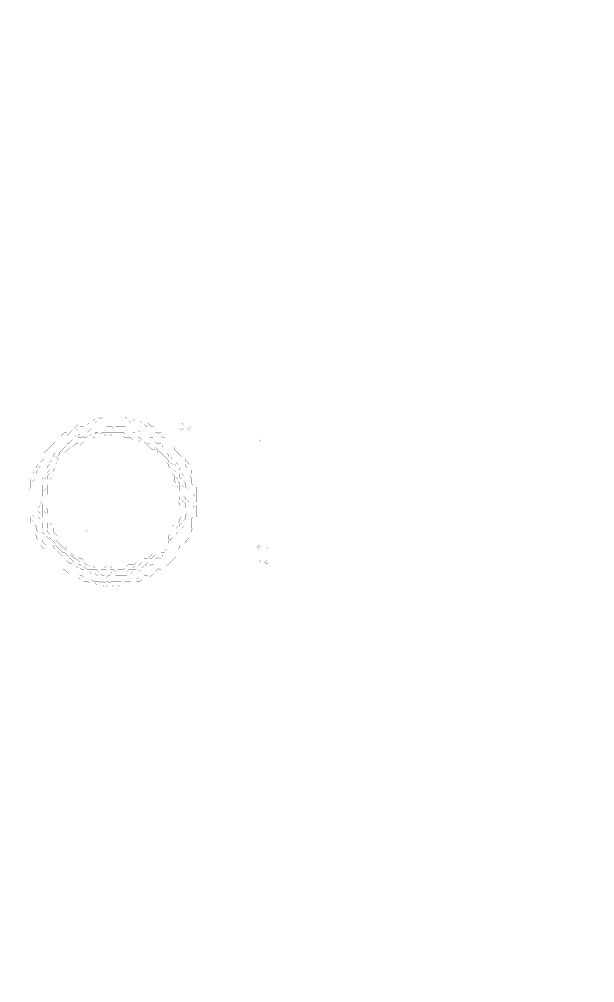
# Model space of a CAD drawing. Header units: metres. Extents: x 0 to 4946, y -4946 to 0.
# Drawn here: x 1992 to 4946, y -4946 to 0 of the extents above; entities that cross this region are included whole.
import ezdxf

# ---------------------------------------------------------------- set-up
doc = ezdxf.new("R2010")
doc.units = ezdxf.units.M
doc.layers.add('conductor', color=1, linetype='Continuous')
doc.layers.add('substrate', color=5, linetype='Continuous')

msp = doc.modelspace()

# ---------------------------------------------------------------- linework, layer by layer
at = {"layer": 'conductor', "const_width": 0.5}
for points in [[(2506.5, -2051.7), (2496.9, -2061.4), (2487.2, -2061.4), (2477.5, -2061.4), (2467.8, -2061.4), (2458.1, -2061.4), (2448.5, -2061.4), (2438.8, -2061.4), (2429.1, -2061.4), (2419.4, -2061.4), (2409.8, -2061.4), (2400.1, -2061.4), (2390.4, -2061.4), (2380.7, -2071), (2371, -2071), (2361.4, -2071), (2351.7, -2071), (2342, -2080.7), (2332.3, -2080.7), (2322.7, -2090.4), (2313, -2090.4), (2303.3, -2090.4), (2293.6, -2100.1), (2283.9, -2109.7), (2274.3, -2109.7), (2264.6, -2109.7), (2254.9, -2119.4), (2245.2, -2129.1), (2235.6, -2138.8), (2225.9, -2138.8), (2216.2, -2138.8), (2206.5, -2148.5), (2196.8, -2158.1), (2187.2, -2167.8), (2177.5, -2177.5), (2167.8, -2187.2), (2158.1, -2196.8), (2148.5, -2206.5), (2148.5, -2216.2), (2138.8, -2225.9), (2129.1, -2235.6), (2119.4, -2245.2), (2119.4, -2254.9), (2109.7, -2264.6), (2100.1, -2274.3), (2100.1, -2283.9), (2100.1, -2293.6), (2090.4, -2303.3), (2090.4, -2313), (2080.7, -2322.7), (2080.7, -2332.3), (2071, -2342), (2071, -2351.7), (2071, -2361.4), (2061.4, -2371), (2061.4, -2380.7), (2061.4, -2390.4), (2061.4, -2400.1), (2061.4, -2409.8), (2061.4, -2419.4), (2061.4, -2429.1), (2061.4, -2438.8), (2061.4, -2448.5), (2061.4, -2458.1), (2061.4, -2467.8), (2061.4, -2477.5), (2061.4, -2487.2), (2061.4, -2496.9), (2051.7, -2506.5), (2061.4, -2516.2), (2061.4, -2525.9), (2061.4, -2535.6), (2061.4, -2545.2), (2071, -2554.9), (2071, -2564.6), (2061.4, -2574.3), (2071, -2584), (2071, -2593.6), (2080.7, -2603.3), (2080.7, -2613), (2080.7, -2622.7), (2090.4, -2632.3), (2090.4, -2642), (2090.4, -2651.7), (2100.1, -2661.4), (2109.7, -2671.1), (2109.7, -2680.7), (2119.4, -2690.4), (2129.1, -2700.1), (2129.1, -2709.8), (2129.1, -2719.4), (2138.8, -2729.1), (2148.5, -2738.8), (2158.1, -2748.5), (2167.8, -2758.2), (2177.5, -2767.8), (2187.2, -2777.5), (2196.8, -2787.2), (2206.5, -2796.9), (2216.2, -2806.5), (2225.9, -2806.5), (2235.6, -2816.2), (2245.2, -2825.9), (2254.9, -2835.6), (2264.6, -2835.6), (2274.3, -2835.6), (2283.9, -2845.3), (2293.6, -2845.3), (2303.3, -2854.9), (2313, -2854.9), (2322.7, -2864.6), (2332.3, -2864.6), (2342, -2874.3), (2351.7, -2874.3), (2361.4, -2874.3), (2371, -2884), (2380.7, -2884), (2390.4, -2884), (2400.1, -2884), (2409.8, -2893.6), (2419.4, -2884), (2429.1, -2893.6), (2438.8, -2884), (2448.5, -2884), (2458.1, -2893.6), (2467.8, -2884), (2477.5, -2884), (2487.2, -2884), (2496.9, -2884), (2506.5, -2884), (2516.2, -2884), (2525.9, -2893.6), (2535.6, -2884), (2545.2, -2884), (2554.9, -2884), (2564.6, -2884), (2574.3, -2874.3), (2584, -2874.3), (2593.6, -2874.3), (2603.3, -2864.6), (2613, -2864.6), (2622.7, -2864.6), (2632.3, -2854.9), (2642, -2854.9), (2651.7, -2854.9), (2661.4, -2845.3), (2671.1, -2845.3), (2680.7, -2835.6), (2690.4, -2835.6), (2700.1, -2825.9), (2709.8, -2816.2), (2719.4, -2816.2), (2729.1, -2806.5), (2738.8, -2796.9), (2748.5, -2787.2), (2758.2, -2777.5), (2767.8, -2767.8), (2777.5, -2758.2), (2787.2, -2748.5), (2796.9, -2738.8), (2806.5, -2729.1), (2806.5, -2719.4), (2816.2, -2709.8), (2816.2, -2700.1), (2825.9, -2690.4), (2835.6, -2680.7), (2835.6, -2671.1), (2845.3, -2661.4), (2854.9, -2651.7), (2854.9, -2642), (2854.9, -2632.3), (2864.6, -2622.7), (2874.3, -2613), (2874.3, -2603.3), (2874.3, -2593.6), (2874.3, -2584), (2874.3, -2574.3), (2874.3, -2564.6), (2884, -2554.9), (2884, -2545.2), (2884, -2535.6), (2884, -2525.9), (2884, -2516.2), (2884, -2506.5), (2893.6, -2496.9), (2893.6, -2487.2), (2893.6, -2477.5), (2893.6, -2467.8), (2884, -2458.1), (2893.6, -2448.5), (2884, -2438.8), (2884, -2429.1), (2884, -2419.4), (2884, -2409.8), (2884, -2400.1), (2884, -2390.4), (2874.3, -2380.7), (2874.3, -2371), (2874.3, -2361.4), (2874.3, -2351.7), (2864.6, -2342), (2864.6, -2332.3), (2864.6, -2322.7), (2854.9, -2313), (2854.9, -2303.3), (2845.3, -2293.6), (2845.3, -2283.9), (2835.6, -2274.3), (2835.6, -2264.6), (2825.9, -2254.9), (2825.9, -2245.2), (2816.2, -2235.6), (2806.5, -2225.9), (2796.9, -2216.2), (2787.2, -2206.5), (2787.2, -2196.8), (2777.5, -2187.2), (2767.8, -2177.5), (2758.2, -2167.8), (2748.5, -2158.1), (2738.8, -2148.5), (2729.1, -2148.5), (2719.4, -2138.8), (2719.4, -2129.1), (2709.8, -2129.1), (2700.1, -2119.4), (2690.4, -2119.4), (2680.7, -2109.7), (2671.1, -2100.1), (2661.4, -2100.1), (2651.7, -2090.4), (2642, -2090.4), (2632.3, -2080.7), (2622.7, -2080.7), (2613, -2071), (2603.3, -2071), (2593.6, -2071), (2584, -2071), (2574.3, -2071), (2564.6, -2071), (2554.9, -2061.4), (2545.2, -2061.4), (2535.6, -2061.4), (2525.9, -2061.4), (2516.2, -2061.4)], [(2429.1, -2100.1), (2438.8, -2090.4), (2448.5, -2090.4), (2458.1, -2090.4), (2467.8, -2090.4), (2477.5, -2100.1), (2487.2, -2090.4), (2496.9, -2090.4), (2506.5, -2090.4), (2516.2, -2090.4), (2525.9, -2090.4), (2535.6, -2090.4), (2545.2, -2100.1), (2554.9, -2100.1), (2564.6, -2109.7), (2574.3, -2109.7), (2584, -2109.7), (2593.6, -2109.7), (2603.3, -2109.7), (2613, -2119.4), (2613, -2129.1), (2622.7, -2129.1), (2632.3, -2129.1), (2642, -2138.8), (2651.7, -2138.8), (2661.4, -2148.5), (2671.1, -2148.5), (2680.7, -2148.5), (2690.4, -2158.1), (2690.4, -2167.8), (2700.1, -2177.5), (2709.8, -2177.5), (2719.4, -2177.5), (2729.1, -2187.2), (2729.1, -2196.8), (2738.8, -2206.5), (2738.8, -2216.2), (2748.5, -2216.2), (2758.2, -2225.9), (2767.8, -2235.6), (2767.8, -2245.2), (2777.5, -2254.9), (2787.2, -2254.9), (2796.9, -2264.6), (2796.9, -2274.3), (2806.5, -2283.9), (2806.5, -2293.6), (2816.2, -2303.3), (2816.2, -2313), (2825.9, -2322.7), (2825.9, -2332.3), (2835.6, -2342), (2835.6, -2351.7), (2835.6, -2361.4), (2835.6, -2371), (2845.3, -2380.7), (2845.3, -2390.4), (2845.3, -2400.1), (2854.9, -2409.8), (2854.9, -2419.4), (2854.9, -2429.1), (2854.9, -2438.8), (2854.9, -2448.5), (2854.9, -2458.1), (2854.9, -2467.8), (2864.6, -2477.5), (2854.9, -2487.2), (2854.9, -2496.9), (2854.9, -2506.5), (2854.9, -2516.2), (2854.9, -2525.9), (2854.9, -2535.6), (2845.3, -2545.2), (2845.3, -2554.9), (2845.3, -2564.6), (2835.6, -2574.3), (2835.6, -2584), (2835.6, -2593.6), (2835.6, -2603.3), (2825.9, -2613), (2825.9, -2622.7), (2825.9, -2632.3), (2816.2, -2642), (2806.5, -2651.7), (2796.9, -2661.4), (2796.9, -2671.1), (2796.9, -2680.7), (2787.2, -2690.4), (2777.5, -2700.1), (2777.5, -2709.8), (2767.8, -2719.4), (2758.2, -2729.1), (2748.5, -2738.8), (2738.8, -2748.5), (2729.1, -2748.5), (2729.1, -2758.2), (2719.4, -2767.8), (2709.8, -2767.8), (2700.1, -2777.5), (2690.4, -2787.2), (2680.7, -2796.9), (2671.1, -2796.9), (2661.4, -2806.5), (2651.7, -2806.5), (2642, -2816.2), (2632.3, -2816.2), (2632.3, -2825.9), (2622.7, -2835.6), (2613, -2825.9), (2603.3, -2835.6), (2593.6, -2835.6), (2584, -2835.6), (2574.3, -2835.6), (2564.6, -2845.3), (2554.9, -2845.3), (2545.2, -2854.9), (2535.6, -2854.9), (2525.9, -2854.9), (2516.2, -2854.9), (2506.5, -2854.9), (2496.9, -2854.9), (2487.2, -2854.9), (2477.5, -2845.3), (2487.2, -2854.9), (2477.5, -2864.6), (2467.8, -2864.6), (2458.1, -2854.9), (2448.5, -2854.9), (2438.8, -2864.6), (2429.1, -2854.9), (2419.4, -2854.9), (2409.8, -2845.3), (2400.1, -2845.3), (2390.4, -2854.9), (2380.7, -2845.3), (2371, -2845.3), (2361.4, -2845.3), (2351.7, -2835.6), (2342, -2835.6), (2332.3, -2835.6), (2322.7, -2825.9), (2313, -2825.9), (2303.3, -2816.2), (2293.6, -2816.2), (2283.9, -2806.5), (2274.3, -2806.5), (2264.6, -2796.9), (2264.6, -2787.2), (2254.9, -2796.9), (2245.2, -2787.2), (2235.6, -2777.5), (2235.6, -2767.8), (2225.9, -2758.2), (2216.2, -2758.2), (2206.5, -2748.5), (2196.8, -2738.8), (2187.2, -2729.1), (2187.2, -2719.4), (2177.5, -2719.4), (2167.8, -2709.8), (2167.8, -2700.1), (2158.1, -2690.4), (2148.5, -2680.7), (2148.5, -2671.1), (2138.8, -2661.4), (2129.1, -2651.7), (2129.1, -2642), (2119.4, -2642), (2109.7, -2632.3), (2119.4, -2622.7), (2109.7, -2613), (2109.7, -2603.3), (2109.7, -2593.6), (2109.7, -2584), (2100.1, -2574.3), (2100.1, -2564.6), (2090.4, -2554.9), (2100.1, -2545.2), (2100.1, -2535.6), (2090.4, -2525.9), (2090.4, -2516.2), (2090.4, -2506.5), (2100.1, -2496.9), (2090.4, -2487.2), (2090.4, -2477.5), (2090.4, -2467.8), (2090.4, -2458.1), (2090.4, -2448.5), (2090.4, -2438.8), (2090.4, -2429.1), (2100.1, -2419.4), (2100.1, -2409.8), (2100.1, -2400.1), (2100.1, -2390.4), (2109.7, -2380.7), (2100.1, -2371), (2109.7, -2361.4), (2109.7, -2351.7), (2119.4, -2342), (2119.4, -2332.3), (2119.4, -2322.7), (2129.1, -2313), (2138.8, -2303.3), (2138.8, -2293.6), (2148.5, -2283.9), (2148.5, -2274.3), (2158.1, -2264.6), (2158.1, -2254.9), (2167.8, -2245.2), (2167.8, -2235.6), (2177.5, -2225.9), (2187.2, -2225.9), (2196.8, -2216.2), (2206.5, -2206.5), (2216.2, -2196.8), (2225.9, -2187.2), (2235.6, -2177.5), (2245.2, -2177.5), (2254.9, -2167.8), (2264.6, -2158.1), (2274.3, -2158.1), (2274.3, -2148.5), (2283.9, -2138.8), (2293.6, -2138.8), (2303.3, -2129.1), (2313, -2138.8), (2313, -2129.1), (2322.7, -2119.4), (2332.3, -2129.1), (2342, -2129.1), (2342, -2119.4), (2351.7, -2109.7), (2361.4, -2100.1), (2371, -2109.7), (2380.7, -2109.7), (2390.4, -2109.7), (2400.1, -2100.1), (2409.8, -2100.1), (2419.4, -2100.1)], [(2419.4, -2129.1), (2409.8, -2138.8), (2400.1, -2148.5), (2390.4, -2138.8), (2380.7, -2148.5), (2371, -2148.5), (2361.4, -2158.1), (2351.7, -2158.1), (2342, -2158.1), (2332.3, -2167.8), (2322.7, -2167.8), (2313, -2177.5), (2303.3, -2187.2), (2293.6, -2187.2), (2283.9, -2187.2), (2274.3, -2196.8), (2264.6, -2206.5), (2254.9, -2216.2), (2245.2, -2216.2), (2245.2, -2225.9), (2235.6, -2235.6), (2225.9, -2245.2), (2216.2, -2254.9), (2206.5, -2264.6), (2196.8, -2274.3), (2187.2, -2283.9), (2177.5, -2293.6), (2177.5, -2303.3), (2167.8, -2313), (2167.8, -2322.7), (2158.1, -2332.3), (2158.1, -2342), (2158.1, -2351.7), (2148.5, -2361.4), (2148.5, -2371), (2148.5, -2380.7), (2138.8, -2390.4), (2138.8, -2400.1), (2138.8, -2409.8), (2138.8, -2419.4), (2138.8, -2429.1), (2138.8, -2438.8), (2129.1, -2448.5), (2129.1, -2458.1), (2129.1, -2467.8), (2129.1, -2477.5), (2129.1, -2487.2), (2138.8, -2496.9), (2129.1, -2506.5), (2138.8, -2516.2), (2138.8, -2525.9), (2138.8, -2535.6), (2148.5, -2545.2), (2148.5, -2554.9), (2148.5, -2564.6), (2148.5, -2574.3), (2148.5, -2584), (2158.1, -2593.6), (2158.1, -2603.3), (2167.8, -2613), (2167.8, -2622.7), (2167.8, -2632.3), (2177.5, -2642), (2187.2, -2651.7), (2187.2, -2661.4), (2196.8, -2671.1), (2206.5, -2680.7), (2216.2, -2690.4), (2216.2, -2700.1), (2225.9, -2709.8), (2235.6, -2719.4), (2245.2, -2719.4), (2254.9, -2729.1), (2254.9, -2738.8), (2264.6, -2748.5), (2274.3, -2758.2), (2283.9, -2758.2), (2293.6, -2758.2), (2303.3, -2767.8), (2313, -2767.8), (2322.7, -2777.5), (2332.3, -2777.5), (2342, -2787.2), (2351.7, -2787.2), (2361.4, -2787.2), (2371, -2796.9), (2380.7, -2806.5), (2390.4, -2806.5), (2400.1, -2806.5), (2409.8, -2806.5), (2419.4, -2816.2), (2429.1, -2816.2), (2438.8, -2806.5), (2448.5, -2816.2), (2458.1, -2816.2), (2467.8, -2806.5), (2477.5, -2816.2), (2487.2, -2816.2), (2496.9, -2816.2), (2506.5, -2806.5), (2516.2, -2806.5), (2525.9, -2806.5), (2535.6, -2806.5), (2545.2, -2806.5), (2554.9, -2796.9), (2564.6, -2796.9), (2574.3, -2796.9), (2584, -2796.9), (2593.6, -2787.2), (2603.3, -2787.2), (2613, -2787.2), (2622.7, -2777.5), (2632.3, -2767.8), (2642, -2767.8), (2651.7, -2767.8), (2661.4, -2758.2), (2671.1, -2748.5), (2680.7, -2738.8), (2690.4, -2729.1), (2700.1, -2729.1), (2709.8, -2719.4), (2719.4, -2709.8), (2729.1, -2700.1), (2738.8, -2690.4), (2748.5, -2680.7), (2758.2, -2671.1), (2758.2, -2661.4), (2758.2, -2651.7), (2767.8, -2642), (2767.8, -2632.3), (2777.5, -2622.7), (2787.2, -2613), (2777.5, -2603.3), (2787.2, -2593.6), (2796.9, -2593.6), (2796.9, -2584), (2796.9, -2574.3), (2806.5, -2564.6), (2806.5, -2554.9), (2806.5, -2545.2), (2806.5, -2535.6), (2806.5, -2525.9), (2806.5, -2516.2), (2806.5, -2506.5), (2816.2, -2496.9), (2816.2, -2487.2), (2806.5, -2477.5), (2816.2, -2467.8), (2816.2, -2458.1), (2816.2, -2448.5), (2806.5, -2438.8), (2806.5, -2429.1), (2806.5, -2419.4), (2806.5, -2409.8), (2806.5, -2400.1), (2796.9, -2390.4), (2796.9, -2380.7), (2787.2, -2371), (2787.2, -2361.4), (2787.2, -2351.7), (2787.2, -2342), (2777.5, -2332.3), (2777.5, -2322.7), (2767.8, -2313), (2767.8, -2303.3), (2758.2, -2293.6), (2758.2, -2283.9), (2748.5, -2274.3), (2738.8, -2264.6), (2738.8, -2254.9), (2729.1, -2245.2), (2719.4, -2245.2), (2709.8, -2235.6), (2700.1, -2225.9), (2700.1, -2216.2), (2690.4, -2206.5), (2680.7, -2206.5), (2671.1, -2206.5), (2661.4, -2196.8), (2651.7, -2187.2), (2642, -2177.5), (2632.3, -2167.8), (2622.7, -2167.8), (2613, -2167.8), (2603.3, -2158.1), (2593.6, -2158.1), (2584, -2158.1), (2574.3, -2158.1), (2564.6, -2148.5), (2554.9, -2148.5), (2545.2, -2148.5), (2535.6, -2148.5), (2525.9, -2138.8), (2516.2, -2138.8), (2506.5, -2138.8), (2496.9, -2129.1), (2487.2, -2129.1), (2477.5, -2129.1), (2467.8, -2138.8), (2458.1, -2129.1), (2448.5, -2138.8), (2438.8, -2129.1), (2429.1, -2138.8)], [(2332.3, -2632.3), (2342, -2622.7), (2351.7, -2632.3), (2342, -2642)]]:
    msp.add_lwpolyline(points, close=True, dxfattribs=at)
at = {"layer": 'substrate', "const_width": 0.5}
msp.add_lwpolyline([(1983.9, -4945.3), (1993.6, -4945.3), (2003.3, -4945.3), (2013, -4945.3), (2022.6, -4945.3), (2032.3, -4945.3), (2042, -4945.3), (2051.7, -4945.3), (2061.4, -4945.3), (2071, -4945.3), (2080.7, -4945.3), (2090.4, -4945.3), (2100.1, -4945.3), (2109.7, -4945.3), (2119.4, -4945.3), (2129.1, -4945.3), (2138.8, -4945.3), (2148.5, -4945.3), (2158.1, -4945.3), (2167.8, -4945.3), (2177.5, -4945.3), (2187.2, -4945.3), (2196.8, -4945.3), (2206.5, -4945.3), (2216.2, -4945.3), (2225.9, -4945.3), (2235.6, -4945.3), (2245.2, -4945.3), (2254.9, -4945.3), (2264.6, -4945.3), (2274.3, -4945.3), (2283.9, -4945.3), (2293.6, -4945.3), (2303.3, -4945.3), (2313, -4945.3), (2322.7, -4945.3), (2332.3, -4945.3), (2342, -4945.3), (2351.7, -4945.3), (2361.4, -4945.3), (2371, -4945.3), (2380.7, -4945.3), (2390.4, -4945.3), (2400.1, -4945.3), (2409.8, -4945.3), (2419.4, -4945.3), (2429.1, -4945.3), (2438.8, -4945.3), (2448.5, -4945.3), (2458.1, -4945.3), (2467.8, -4945.3), (2477.5, -4945.3), (2487.2, -4945.3), (2496.9, -4945.3), (2506.5, -4945.3), (2516.2, -4945.3), (2525.9, -4945.3), (2535.6, -4945.3), (2545.2, -4945.3), (2554.9, -4945.3), (2564.6, -4945.3), (2574.3, -4945.3), (2584, -4945.3), (2593.6, -4945.3), (2603.3, -4945.3), (2613, -4945.3), (2622.7, -4945.3), (2632.3, -4945.3), (2642, -4945.3), (2651.7, -4945.3), (2661.4, -4945.3), (2671.1, -4945.3), (2680.7, -4945.3), (2690.4, -4945.3), (2700.1, -4945.3), (2709.8, -4945.3), (2719.4, -4945.3), (2729.1, -4945.3), (2738.8, -4945.3), (2748.5, -4945.3), (2758.2, -4945.3), (2767.8, -4945.3), (2777.5, -4945.3), (2787.2, -4945.3), (2796.9, -4945.3), (2806.5, -4945.3), (2816.2, -4945.3), (2825.9, -4945.3), (2835.6, -4945.3), (2845.3, -4945.3), (2854.9, -4945.3), (2864.6, -4945.3), (2874.3, -4945.3), (2884, -4945.3), (2893.6, -4945.3), (2903.3, -4945.3), (2913, -4945.3), (2922.7, -4945.3), (2932.4, -4945.3), (2942, -4945.3), (2951.7, -4945.3), (2961.4, -4945.3), (2971.1, -4945.3), (2980.7, -4945.3), (2990.4, -4945.3), (3000.1, -4945.3), (3009.8, -4945.3), (3019.5, -4945.3), (3029.1, -4945.3), (3038.8, -4945.3), (3048.5, -4945.3), (3058.2, -4945.3), (3067.8, -4945.3), (3077.5, -4945.3), (3087.2, -4945.3), (3096.9, -4945.3), (3106.6, -4945.3), (3116.2, -4945.3), (3125.9, -4945.3), (3135.6, -4945.3), (3145.3, -4945.3), (3154.9, -4945.3), (3164.6, -4945.3), (3174.3, -4945.3), (3184, -4945.3), (3193.7, -4945.3), (3203.3, -4945.3), (3213, -4945.3), (3222.7, -4945.3), (3232.4, -4945.3), (3242, -4945.3), (3251.7, -4945.3), (3261.4, -4945.3), (3271.1, -4945.3), (3280.8, -4945.3), (3290.4, -4945.3), (3300.1, -4945.3), (3309.8, -4945.3), (3319.5, -4945.3), (3329.1, -4945.3), (3338.8, -4945.3), (3348.5, -4945.3), (3358.2, -4945.3), (3367.9, -4945.3), (3377.5, -4945.3), (3387.2, -4945.3), (3396.9, -4945.3), (3406.6, -4945.3), (3416.2, -4945.3), (3425.9, -4945.3), (3435.6, -4945.3), (3445.3, -4945.3), (3455, -4945.3), (3464.6, -4945.3), (3474.3, -4945.3), (3484, -4945.3), (3493.7, -4945.3), (3503.3, -4945.3), (3513, -4945.3), (3522.7, -4945.3), (3532.4, -4945.3), (3542.1, -4945.3), (3551.7, -4945.3), (3561.4, -4945.3), (3571.1, -4945.3), (3580.8, -4945.3), (3590.4, -4945.3), (3600.1, -4945.3), (3609.8, -4945.3), (3619.5, -4945.3), (3629.2, -4945.3), (3638.8, -4945.3), (3648.5, -4945.3), (3658.2, -4945.3), (3667.9, -4945.3), (3677.5, -4945.3), (3687.2, -4945.3), (3696.9, -4945.3), (3706.6, -4945.3), (3716.2, -4945.3), (3725.9, -4945.3), (3735.6, -4945.3), (3745.3, -4945.3), (3755, -4945.3), (3764.6, -4945.3), (3774.3, -4945.3), (3784, -4945.3), (3793.7, -4945.3), (3803.3, -4945.3), (3813, -4945.3), (3822.7, -4945.3), (3832.4, -4945.3), (3842.1, -4945.3), (3851.7, -4945.3), (3861.4, -4945.3), (3871.1, -4945.3), (3880.8, -4945.3), (3890.4, -4945.3), (3900.1, -4945.3), (3909.8, -4945.3), (3919.5, -4945.3), (3929.2, -4945.3), (3938.8, -4945.3), (3948.5, -4945.3), (3958.2, -4945.3), (3967.9, -4945.3), (3977.5, -4945.3), (3987.2, -4945.3), (3996.9, -4945.3), (4006.6, -4945.3), (4016.3, -4945.3), (4025.9, -4945.3), (4035.6, -4945.3), (4045.3, -4945.3), (4055, -4945.3), (4064.6, -4945.3), (4074.3, -4945.3), (4084, -4945.3), (4093.7, -4945.3), (4103.4, -4945.3), (4113, -4945.3), (4122.7, -4945.3), (4132.4, -4945.3), (4142.1, -4945.3), (4151.7, -4945.3), (4161.4, -4945.3), (4171.1, -4945.3), (4180.8, -4945.3), (4190.5, -4945.3), (4200.1, -4945.3), (4209.8, -4945.3), (4219.5, -4945.3), (4229.2, -4945.3), (4238.8, -4945.3), (4248.5, -4945.3), (4258.2, -4945.3), (4267.9, -4945.3), (4277.6, -4945.3), (4287.2, -4945.3), (4296.9, -4945.3), (4306.6, -4945.3), (4316.3, -4945.3), (4325.9, -4945.3), (4335.6, -4945.3), (4345.3, -4945.3), (4355, -4945.3), (4364.7, -4945.3), (4374.3, -4945.3), (4384, -4945.3), (4393.7, -4945.3), (4403.4, -4945.3), (4413, -4945.3), (4422.7, -4945.3), (4432.4, -4945.3), (4442.1, -4945.3), (4451.8, -4945.3), (4461.4, -4945.3), (4471.1, -4945.3), (4480.8, -4945.3), (4490.5, -4945.3), (4500.1, -4945.3), (4509.8, -4945.3), (4519.5, -4945.3), (4529.2, -4945.3), (4538.9, -4945.3), (4548.5, -4945.3), (4558.2, -4945.3), (4567.9, -4945.3), (4577.6, -4945.3), (4587.2, -4945.3), (4596.9, -4945.3), (4606.6, -4945.3), (4616.3, -4945.3), (4626, -4945.3), (4635.6, -4945.3), (4645.3, -4945.3), (4655, -4945.3), (4664.7, -4945.3), (4674.3, -4945.3), (4684, -4945.3), (4693.7, -4945.3), (4703.4, -4945.3), (4713.1, -4945.3), (4722.7, -4945.3), (4732.4, -4945.3), (4742.1, -4945.3), (4751.8, -4945.3), (4761.4, -4945.3), (4771.1, -4945.3), (4780.8, -4945.3), (4790.5, -4945.3), (4800.2, -4945.3), (4809.8, -4945.3), (4819.5, -4945.3), (4829.2, -4945.3), (4838.9, -4945.3), (4848.5, -4945.3), (4858.2, -4945.3), (4867.9, -4945.3), (4877.6, -4945.3), (4887.3, -4945.3), (4896.9, -4945.3), (4906.6, -4945.3), (4916.3, -4945.3), (4926, -4945.3), (4935.6, -4945.3), (4945.3, -4945.3), (4945.3, -4935.6), (4945.3, -4926), (4945.3, -4916.3), (4945.3, -4906.6), (4945.3, -4896.9), (4945.3, -4887.3), (4945.3, -4877.6), (4945.3, -4867.9), (4945.3, -4858.2), (4945.3, -4848.5), (4945.3, -4838.9), (4945.3, -4829.2), (4945.3, -4819.5), (4945.3, -4809.8), (4945.3, -4800.2), (4945.3, -4790.5), (4945.3, -4780.8), (4945.3, -4771.1), (4945.3, -4761.4), (4945.3, -4751.8), (4945.3, -4742.1), (4945.3, -4732.4), (4945.3, -4722.7), (4945.3, -4713.1), (4945.3, -4703.4), (4945.3, -4693.7), (4945.3, -4684), (4945.3, -4674.3), (4945.3, -4664.7), (4945.3, -4655), (4945.3, -4645.3), (4945.3, -4635.6), (4945.3, -4626), (4945.3, -4616.3), (4945.3, -4606.6), (4945.3, -4596.9), (4945.3, -4587.2), (4945.3, -4577.6), (4945.3, -4567.9), (4945.3, -4558.2), (4945.3, -4548.5), (4945.3, -4538.9), (4945.3, -4529.2), (4945.3, -4519.5), (4945.3, -4509.8), (4945.3, -4500.1), (4945.3, -4490.5), (4945.3, -4480.8), (4945.3, -4471.1), (4945.3, -4461.4), (4945.3, -4451.8), (4945.3, -4442.1), (4945.3, -4432.4), (4945.3, -4422.7), (4945.3, -4413), (4945.3, -4403.4), (4945.3, -4393.7), (4945.3, -4384), (4945.3, -4374.3), (4945.3, -4364.7), (4945.3, -4355), (4945.3, -4345.3), (4945.3, -4335.6), (4945.3, -4325.9), (4945.3, -4316.3), (4945.3, -4306.6), (4945.3, -4296.9), (4945.3, -4287.2), (4945.3, -4277.6), (4945.3, -4267.9), (4945.3, -4258.2), (4945.3, -4248.5), (4945.3, -4238.8), (4945.3, -4229.2), (4945.3, -4219.5), (4945.3, -4209.8), (4945.3, -4200.1), (4945.3, -4190.5), (4945.3, -4180.8), (4945.3, -4171.1), (4945.3, -4161.4), (4945.3, -4151.7), (4945.3, -4142.1), (4945.3, -4132.4), (4945.3, -4122.7), (4945.3, -4113), (4945.3, -4103.4), (4945.3, -4093.7), (4945.3, -4084), (4945.3, -4074.3), (4945.3, -4064.6), (4945.3, -4055), (4945.3, -4045.3), (4945.3, -4035.6), (4945.3, -4025.9), (4945.3, -4016.3), (4945.3, -4006.6), (4945.3, -3996.9), (4945.3, -3987.2), (4945.3, -3977.5), (4945.3, -3967.9), (4945.3, -3958.2), (4945.3, -3948.5), (4945.3, -3938.8), (4945.3, -3929.2), (4945.3, -3919.5), (4945.3, -3909.8), (4945.3, -3900.1), (4945.3, -3890.4), (4945.3, -3880.8), (4945.3, -3871.1), (4945.3, -3861.4), (4945.3, -3851.7), (4945.3, -3842.1), (4945.3, -3832.4), (4945.3, -3822.7), (4945.3, -3813), (4945.3, -3803.3), (4945.3, -3793.7), (4945.3, -3784), (4945.3, -3774.3), (4945.3, -3764.6), (4945.3, -3755), (4945.3, -3745.3), (4945.3, -3735.6), (4945.3, -3725.9), (4945.3, -3716.2), (4945.3, -3706.6), (4945.3, -3696.9), (4945.3, -3687.2), (4945.3, -3677.5), (4945.3, -3667.9), (4945.3, -3658.2), (4945.3, -3648.5), (4945.3, -3638.8), (4945.3, -3629.2), (4945.3, -3619.5), (4945.3, -3609.8), (4945.3, -3600.1), (4945.3, -3590.4), (4945.3, -3580.8), (4945.3, -3571.1), (4945.3, -3561.4), (4945.3, -3551.7), (4945.3, -3542.1), (4945.3, -3532.4), (4945.3, -3522.7), (4945.3, -3513), (4945.3, -3503.3), (4945.3, -3493.7), (4945.3, -3484), (4945.3, -3474.3), (4945.3, -3464.6), (4945.3, -3455), (4945.3, -3445.3), (4945.3, -3435.6), (4945.3, -3425.9), (4945.3, -3416.2), (4945.3, -3406.6), (4945.3, -3396.9), (4945.3, -3387.2), (4945.3, -3377.5), (4945.3, -3367.9), (4945.3, -3358.2), (4945.3, -3348.5), (4945.3, -3338.8), (4945.3, -3329.1), (4945.3, -3319.5), (4945.3, -3309.8), (4945.3, -3300.1), (4945.3, -3290.4), (4945.3, -3280.8), (4945.3, -3271.1), (4945.3, -3261.4), (4945.3, -3251.7), (4945.3, -3242), (4945.3, -3232.4), (4945.3, -3222.7), (4945.3, -3213), (4945.3, -3203.3), (4945.3, -3193.7), (4945.3, -3184), (4945.3, -3174.3), (4945.3, -3164.6), (4945.3, -3154.9), (4945.3, -3145.3), (4945.3, -3135.6), (4945.3, -3125.9), (4945.3, -3116.2), (4945.3, -3106.6), (4945.3, -3096.9), (4945.3, -3087.2), (4945.3, -3077.5), (4945.3, -3067.8), (4945.3, -3058.2), (4945.3, -3048.5), (4945.3, -3038.8), (4945.3, -3029.1), (4945.3, -3019.5), (4945.3, -3009.8), (4945.3, -3000.1), (4945.3, -2990.4), (4945.3, -2980.7), (4945.3, -2971.1), (4945.3, -2961.4), (4945.3, -2951.7), (4945.3, -2942), (4945.3, -2932.4), (4945.3, -2922.7), (4945.3, -2913), (4945.3, -2903.3), (4945.3, -2893.6), (4945.3, -2884), (4945.3, -2874.3), (4945.3, -2864.6), (4945.3, -2854.9), (4945.3, -2845.3), (4945.3, -2835.6), (4945.3, -2825.9), (4945.3, -2816.2), (4945.3, -2806.5), (4945.3, -2796.9), (4945.3, -2787.2), (4945.3, -2777.5), (4945.3, -2767.8), (4945.3, -2758.2), (4945.3, -2748.5), (4945.3, -2738.8), (4945.3, -2729.1), (4945.3, -2719.4), (4945.3, -2709.8), (4945.3, -2700.1), (4945.3, -2690.4), (4945.3, -2680.7), (4945.3, -2671.1), (4945.3, -2661.4), (4945.3, -2651.7), (4945.3, -2642), (4945.3, -2632.3), (4945.3, -2622.7), (4945.3, -2613), (4945.3, -2603.3), (4945.3, -2593.6), (4945.3, -2584), (4945.3, -2574.3), (4945.3, -2564.6), (4945.3, -2554.9), (4945.3, -2545.2), (4945.3, -2535.6), (4945.3, -2525.9), (4945.3, -2516.2), (4945.3, -2506.5), (4945.3, -2496.9), (4945.3, -2487.2), (4945.3, -2477.5), (4945.3, -2467.8), (4945.3, -2458.1), (4945.3, -2448.5), (4945.3, -2438.8), (4945.3, -2429.1), (4945.3, -2419.4), (4945.3, -2409.8), (4945.3, -2400.1), (4945.3, -2390.4), (4945.3, -2380.7), (4945.3, -2371), (4945.3, -2361.4), (4945.3, -2351.7), (4945.3, -2342), (4945.3, -2332.3), (4945.3, -2322.7), (4945.3, -2313), (4945.3, -2303.3), (4945.3, -2293.6), (4945.3, -2283.9), (4945.3, -2274.3), (4945.3, -2264.6), (4945.3, -2254.9), (4945.3, -2245.2), (4945.3, -2235.6), (4945.3, -2225.9), (4945.3, -2216.2), (4945.3, -2206.5), (4945.3, -2196.8), (4945.3, -2187.2), (4945.3, -2177.5), (4945.3, -2167.8), (4945.3, -2158.1), (4945.3, -2148.5), (4945.3, -2138.8), (4945.3, -2129.1), (4945.3, -2119.4), (4945.3, -2109.7), (4945.3, -2100.1), (4945.3, -2090.4), (4945.3, -2080.7), (4945.3, -2071), (4945.3, -2061.4), (4945.3, -2051.7), (4945.3, -2042), (4945.3, -2032.3), (4945.3, -2022.6), (4945.3, -2013), (4945.3, -2003.3), (4945.3, -1993.6), (4945.3, -1983.9), (4945.3, -1974.3), (4945.3, -1964.6), (4945.3, -1954.9), (4945.3, -1945.2), (4945.3, -1935.5), (4945.3, -1925.9), (4945.3, -1916.2), (4945.3, -1906.5), (4945.3, -1896.8), (4945.3, -1887.2), (4945.3, -1877.5), (4945.3, -1867.8), (4945.3, -1858.1), (4945.3, -1848.4), (4945.3, -1838.8), (4945.3, -1829.1), (4945.3, -1819.4), (4945.3, -1809.7), (4945.3, -1800.1), (4945.3, -1790.4), (4945.3, -1780.7), (4945.3, -1771), (4945.3, -1761.3), (4945.3, -1751.7), (4945.3, -1742), (4945.3, -1732.3), (4945.3, -1722.6), (4945.3, -1713), (4945.3, -1703.3), (4945.3, -1693.6), (4945.3, -1683.9), (4945.3, -1674.2), (4945.3, -1664.6), (4945.3, -1654.9), (4945.3, -1645.2), (4945.3, -1635.5), (4945.3, -1625.9), (4945.3, -1616.2), (4945.3, -1606.5), (4945.3, -1596.8), (4945.3, -1587.1), (4945.3, -1577.5), (4945.3, -1567.8), (4945.3, -1558.1), (4945.3, -1548.4), (4945.3, -1538.8), (4945.3, -1529.1), (4945.3, -1519.4), (4945.3, -1509.7), (4945.3, -1500), (4945.3, -1490.4), (4945.3, -1480.7), (4945.3, -1471), (4945.3, -1461.3), (4945.3, -1451.7), (4945.3, -1442), (4945.3, -1432.3), (4945.3, -1422.6), (4945.3, -1412.9), (4945.3, -1403.3), (4945.3, -1393.6), (4945.3, -1383.9), (4945.3, -1374.2), (4945.3, -1364.6), (4945.3, -1354.9), (4945.3, -1345.2), (4945.3, -1335.5), (4945.3, -1325.8), (4945.3, -1316.2), (4945.3, -1306.5), (4945.3, -1296.8), (4945.3, -1287.1), (4945.3, -1277.5), (4945.3, -1267.8), (4945.3, -1258.1), (4945.3, -1248.4), (4945.3, -1238.8), (4945.3, -1229.1), (4945.3, -1219.4), (4945.3, -1209.7), (4945.3, -1200), (4945.3, -1190.4), (4945.3, -1180.7), (4945.3, -1171), (4945.3, -1161.3), (4945.3, -1151.7), (4945.3, -1142), (4945.3, -1132.3), (4945.3, -1122.6), (4945.3, -1112.9), (4945.3, -1103.3), (4945.3, -1093.6), (4945.3, -1083.9), (4945.3, -1074.2), (4945.3, -1064.6), (4945.3, -1054.9), (4945.3, -1045.2), (4945.3, -1035.5), (4945.3, -1025.8), (4945.3, -1016.2), (4945.3, -1006.5), (4945.3, -996.8), (4945.3, -987.1), (4945.3, -977.5), (4945.3, -967.8), (4945.3, -958.1), (4945.3, -948.4), (4945.3, -938.7), (4945.3, -929.1), (4945.3, -919.4), (4945.3, -909.7), (4945.3, -900), (4945.3, -890.4), (4945.3, -880.7), (4945.3, -871), (4945.3, -861.3), (4945.3, -851.6), (4945.3, -842), (4945.3, -832.3), (4945.3, -822.6), (4945.3, -812.9), (4945.3, -803.3), (4945.3, -793.6), (4945.3, -783.9), (4945.3, -774.2), (4945.3, -764.5), (4945.3, -754.9), (4945.3, -745.2), (4945.3, -735.5), (4945.3, -725.8), (4945.3, -716.2), (4945.3, -706.5), (4945.3, -696.8), (4945.3, -687.1), (4945.3, -677.4), (4945.3, -667.8), (4945.3, -658.1), (4945.3, -648.4), (4945.3, -638.7), (4945.3, -629.1), (4945.3, -619.4), (4945.3, -609.7), (4945.3, -600), (4945.3, -590.3), (4945.3, -580.7), (4945.3, -571), (4945.3, -561.3), (4945.3, -551.6), (4945.3, -542), (4945.3, -532.3), (4945.3, -522.6), (4945.3, -512.9), (4945.3, -503.2), (4945.3, -493.6), (4945.3, -483.9), (4945.3, -474.2), (4945.3, -464.5), (4945.3, -454.9), (4945.3, -445.2), (4945.3, -435.5), (4945.3, -425.8), (4945.3, -416.1), (4945.3, -406.5), (4945.3, -396.8), (4945.3, -387.1), (4945.3, -377.4), (4945.3, -367.8), (4945.3, -358.1), (4945.3, -348.4), (4945.3, -338.7), (4945.3, -329), (4945.3, -319.4), (4945.3, -309.7), (4945.3, -300), (4945.3, -290.3), (4945.3, -280.7), (4945.3, -271), (4945.3, -261.3), (4945.3, -251.6), (4945.3, -241.9), (4945.3, -232.3), (4945.3, -222.6), (4945.3, -212.9), (4945.3, -203.2), (4945.3, -193.6), (4945.3, -183.9), (4945.3, -174.2), (4945.3, -164.5), (4945.3, -154.8), (4945.3, -145.2), (4945.3, -135.5), (4945.3, -125.8), (4945.3, -116.1), (4945.3, -106.5), (4945.3, -96.8), (4945.3, -87.1), (4945.3, -77.4), (4945.3, -67.7), (4945.3, -58.1), (4945.3, -48.4), (4945.3, -38.7), (4945.3, -29), (4945.3, -19.4), (4945.3, -9.7), (4945.3, 0), (4935.6, 0), (4926, 0), (4916.3, 0), (4906.6, 0), (4896.9, 0), (4887.3, 0), (4877.6, 0), (4867.9, 0), (4858.2, 0), (4848.5, 0), (4838.9, 0), (4829.2, 0), (4819.5, 0), (4809.8, 0), (4800.2, 0), (4790.5, 0), (4780.8, 0), (4771.1, 0), (4761.4, 0), (4751.8, 0), (4742.1, 0), (4732.4, 0), (4722.7, 0), (4713.1, 0), (4703.4, 0), (4693.7, 0), (4684, 0), (4674.3, 0), (4664.7, 0), (4655, 0), (4645.3, 0), (4635.6, 0), (4626, 0), (4616.3, 0), (4606.6, 0), (4596.9, 0), (4587.2, 0), (4577.6, 0), (4567.9, 0), (4558.2, 0), (4548.5, 0), (4538.9, 0), (4529.2, 0), (4519.5, 0), (4509.8, 0), (4500.1, 0), (4490.5, 0), (4480.8, 0), (4471.1, 0), (4461.4, 0), (4451.8, 0), (4442.1, 0), (4432.4, 0), (4422.7, 0), (4413, 0), (4403.4, 0), (4393.7, 0), (4384, 0), (4374.3, 0), (4364.7, 0), (4355, 0), (4345.3, 0), (4335.6, 0), (4325.9, 0), (4316.3, 0), (4306.6, 0), (4296.9, 0), (4287.2, 0), (4277.6, 0), (4267.9, 0), (4258.2, 0), (4248.5, 0), (4238.8, 0), (4229.2, 0), (4219.5, 0), (4209.8, 0), (4200.1, 0), (4190.5, 0), (4180.8, 0), (4171.1, 0), (4161.4, 0), (4151.7, 0), (4142.1, 0), (4132.4, 0), (4122.7, 0), (4113, 0), (4103.4, 0), (4093.7, 0), (4084, 0), (4074.3, 0), (4064.6, 0), (4055, 0), (4045.3, 0), (4035.6, 0), (4025.9, 0), (4016.3, 0), (4006.6, 0), (3996.9, 0), (3987.2, 0), (3977.5, 0), (3967.9, 0), (3958.2, 0), (3948.5, 0), (3938.8, 0), (3929.2, 0), (3919.5, 0), (3909.8, 0), (3900.1, 0), (3890.4, 0), (3880.8, 0), (3871.1, 0), (3861.4, 0), (3851.7, 0), (3842.1, 0), (3832.4, 0), (3822.7, 0), (3813, 0), (3803.3, 0), (3793.7, 0), (3784, 0), (3774.3, 0), (3764.6, 0), (3755, 0), (3745.3, 0), (3735.6, 0), (3725.9, 0), (3716.2, 0), (3706.6, 0), (3696.9, 0), (3687.2, 0), (3677.5, 0), (3667.9, 0), (3658.2, 0), (3648.5, 0), (3638.8, 0), (3629.2, 0), (3619.5, 0), (3609.8, 0), (3600.1, 0), (3590.4, 0), (3580.8, 0), (3571.1, 0), (3561.4, 0), (3551.7, 0), (3542.1, 0), (3532.4, 0), (3522.7, 0), (3513, 0), (3503.3, 0), (3493.7, 0), (3484, 0), (3474.3, 0), (3464.6, 0), (3455, 0), (3445.3, 0), (3435.6, 0), (3425.9, 0), (3416.2, 0), (3406.6, 0), (3396.9, 0), (3387.2, 0), (3377.5, 0), (3367.9, 0), (3358.2, 0), (3348.5, 0), (3338.8, 0), (3329.1, 0), (3319.5, 0), (3309.8, 0), (3300.1, 0), (3290.4, 0), (3280.8, 0), (3271.1, 0), (3261.4, 0), (3251.7, 0), (3242, 0), (3232.4, 0), (3222.7, 0), (3213, 0), (3203.3, 0), (3193.7, 0), (3184, 0), (3174.3, 0), (3164.6, 0), (3154.9, 0), (3145.3, 0), (3135.6, 0), (3125.9, 0), (3116.2, 0), (3106.6, 0), (3096.9, 0), (3087.2, 0), (3077.5, 0), (3067.8, 0), (3058.2, 0), (3048.5, 0), (3038.8, 0), (3029.1, 0), (3019.5, 0), (3009.8, 0), (3000.1, 0), (2990.4, 0), (2980.7, 0), (2971.1, 0), (2961.4, 0), (2951.7, 0), (2942, 0), (2932.4, 0), (2922.7, 0), (2913, 0), (2903.3, 0), (2893.6, 0), (2884, 0), (2874.3, 0), (2864.6, 0), (2854.9, 0), (2845.3, 0), (2835.6, 0), (2825.9, 0), (2816.2, 0), (2806.5, 0), (2796.9, 0), (2787.2, 0), (2777.5, 0), (2767.8, 0), (2758.2, 0), (2748.5, 0), (2738.8, 0), (2729.1, 0), (2719.4, 0), (2709.8, 0), (2700.1, 0), (2690.4, 0), (2680.7, 0), (2671.1, 0), (2661.4, 0), (2651.7, 0), (2642, 0), (2632.3, 0), (2622.7, 0), (2613, 0), (2603.3, 0), (2593.6, 0), (2584, 0), (2574.3, 0), (2564.6, 0), (2554.9, 0), (2545.2, 0), (2535.6, 0), (2525.9, 0), (2516.2, 0), (2506.5, 0), (2496.9, 0), (2487.2, 0), (2477.5, 0), (2467.8, 0), (2458.1, 0), (2448.5, 0), (2438.8, 0), (2429.1, 0), (2419.4, 0), (2409.8, 0), (2400.1, 0), (2390.4, 0), (2380.7, 0), (2371, 0), (2361.4, 0), (2351.7, 0), (2342, 0), (2332.3, 0), (2322.7, 0), (2313, 0), (2303.3, 0), (2293.6, 0), (2283.9, 0), (2274.3, 0), (2264.6, 0), (2254.9, 0), (2245.2, 0), (2235.6, 0), (2225.9, 0), (2216.2, 0), (2206.5, 0), (2196.8, 0), (2187.2, 0), (2177.5, 0), (2167.8, 0), (2158.1, 0), (2148.5, 0), (2138.8, 0), (2129.1, 0), (2119.4, 0), (2109.7, 0), (2100.1, 0), (2090.4, 0), (2080.7, 0), (2071, 0), (2061.4, 0), (2051.7, 0), (2042, 0), (2032.3, 0), (2022.6, 0), (2013, 0), (2003.3, 0), (1993.6, 0), (1983.9, 0)], dxfattribs=at)
for points in [[(2390.4, -2051.7), (2400.1, -2042), (2409.8, -2051.7), (2419.4, -2042), (2429.1, -2042), (2438.8, -2042), (2448.5, -2042), (2458.1, -2042), (2467.8, -2042), (2477.5, -2042), (2487.2, -2042), (2496.9, -2042), (2506.5, -2042), (2516.2, -2042), (2525.9, -2042), (2535.6, -2042), (2545.2, -2051.7), (2554.9, -2051.7), (2564.6, -2051.7), (2574.3, -2051.7), (2584, -2061.4), (2593.6, -2061.4), (2603.3, -2061.4), (2613, -2061.4), (2622.7, -2071), (2632.3, -2071), (2642, -2071), (2651.7, -2071), (2661.4, -2080.7), (2671.1, -2090.4), (2680.7, -2090.4), (2690.4, -2100.1), (2700.1, -2100.1), (2709.8, -2109.7), (2709.8, -2119.4), (2719.4, -2119.4), (2729.1, -2129.1), (2738.8, -2138.8), (2748.5, -2148.5), (2758.2, -2158.1), (2767.8, -2167.8), (2777.5, -2177.5), (2787.2, -2187.2), (2796.9, -2196.8), (2806.5, -2206.5), (2816.2, -2216.2), (2825.9, -2225.9), (2825.9, -2235.6), (2835.6, -2245.2), (2845.3, -2254.9), (2845.3, -2264.6), (2854.9, -2274.3), (2864.6, -2283.9), (2864.6, -2293.6), (2864.6, -2303.3), (2874.3, -2313), (2874.3, -2322.7), (2874.3, -2332.3), (2884, -2342), (2884, -2351.7), (2893.6, -2361.4), (2884, -2371), (2893.6, -2380.7), (2893.6, -2390.4), (2903.3, -2400.1), (2903.3, -2409.8), (2903.3, -2419.4), (2903.3, -2429.1), (2903.3, -2438.8), (2903.3, -2448.5), (2903.3, -2458.1), (2903.3, -2467.8), (2903.3, -2477.5), (2913, -2487.2), (2903.3, -2496.9), (2903.3, -2506.5), (2903.3, -2516.2), (2903.3, -2525.9), (2903.3, -2535.6), (2903.3, -2545.2), (2903.3, -2554.9), (2893.6, -2564.6), (2893.6, -2574.3), (2893.6, -2584), (2884, -2593.6), (2884, -2603.3), (2884, -2613), (2874.3, -2622.7), (2874.3, -2632.3), (2864.6, -2642), (2864.6, -2651.7), (2864.6, -2661.4), (2854.9, -2671.1), (2845.3, -2680.7), (2845.3, -2690.4), (2835.6, -2700.1), (2835.6, -2709.8), (2825.9, -2719.4), (2816.2, -2729.1), (2806.5, -2738.8), (2796.9, -2748.5), (2796.9, -2758.2), (2787.2, -2767.8), (2777.5, -2777.5), (2767.8, -2787.2), (2758.2, -2796.9), (2748.5, -2806.5), (2738.8, -2806.5), (2729.1, -2816.2), (2719.4, -2825.9), (2709.8, -2825.9), (2700.1, -2835.6), (2690.4, -2845.3), (2680.7, -2845.3), (2671.1, -2854.9), (2661.4, -2864.6), (2651.7, -2864.6), (2642, -2864.6), (2632.3, -2874.3), (2622.7, -2874.3), (2613, -2884), (2603.3, -2884), (2593.6, -2884), (2584, -2893.6), (2574.3, -2893.6), (2564.6, -2893.6), (2554.9, -2903.3), (2545.2, -2903.3), (2535.6, -2903.3), (2525.9, -2903.3), (2516.2, -2903.3), (2506.5, -2903.3), (2496.9, -2913), (2487.2, -2913), (2477.5, -2903.3), (2467.8, -2913), (2458.1, -2913), (2448.5, -2913), (2438.8, -2903.3), (2429.1, -2913), (2419.4, -2903.3), (2409.8, -2903.3), (2400.1, -2903.3), (2390.4, -2903.3), (2380.7, -2893.6), (2371, -2893.6), (2361.4, -2893.6), (2351.7, -2893.6), (2342, -2884), (2332.3, -2884), (2322.7, -2884), (2313, -2874.3), (2303.3, -2874.3), (2293.6, -2864.6), (2283.9, -2864.6), (2274.3, -2854.9), (2274.3, -2845.3), (2264.6, -2845.3), (2254.9, -2845.3), (2245.2, -2845.3), (2235.6, -2835.6), (2225.9, -2825.9), (2216.2, -2825.9), (2206.5, -2816.2), (2206.5, -2806.5), (2196.8, -2806.5), (2187.2, -2796.9), (2177.5, -2787.2), (2167.8, -2777.5), (2158.1, -2767.8), (2148.5, -2758.2), (2138.8, -2748.5), (2129.1, -2738.8), (2119.4, -2729.1), (2119.4, -2719.4), (2109.7, -2709.8), (2100.1, -2700.1), (2100.1, -2690.4), (2090.4, -2680.7), (2090.4, -2671.1), (2080.7, -2661.4), (2080.7, -2651.7), (2071, -2642), (2071, -2632.3), (2061.4, -2622.7), (2061.4, -2613), (2061.4, -2603.3), (2061.4, -2593.6), (2051.7, -2584), (2051.7, -2574.3), (2051.7, -2564.6), (2051.7, -2554.9), (2042, -2545.2), (2042, -2535.6), (2042, -2525.9), (2042, -2516.2), (2042, -2506.5), (2042, -2496.9), (2042, -2487.2), (2042, -2477.5), (2042, -2467.8), (2042, -2458.1), (2042, -2448.5), (2042, -2438.8), (2042, -2429.1), (2042, -2419.4), (2042, -2409.8), (2051.7, -2400.1), (2051.7, -2390.4), (2051.7, -2380.7), (2051.7, -2371), (2051.7, -2361.4), (2061.4, -2351.7), (2061.4, -2342), (2061.4, -2332.3), (2071, -2322.7), (2071, -2313), (2080.7, -2303.3), (2080.7, -2293.6), (2090.4, -2283.9), (2090.4, -2274.3), (2100.1, -2264.6), (2100.1, -2254.9), (2109.7, -2245.2), (2119.4, -2235.6), (2119.4, -2225.9), (2129.1, -2216.2), (2138.8, -2206.5), (2148.5, -2196.8), (2158.1, -2187.2), (2167.8, -2177.5), (2177.5, -2167.8), (2177.5, -2158.1), (2187.2, -2148.5), (2196.8, -2138.8), (2206.5, -2138.8), (2216.2, -2129.1), (2225.9, -2119.4), (2235.6, -2119.4), (2245.2, -2109.7), (2254.9, -2109.7), (2264.6, -2100.1), (2274.3, -2100.1), (2283.9, -2090.4), (2293.6, -2080.7), (2303.3, -2080.7), (2313, -2071), (2322.7, -2071), (2332.3, -2061.4), (2342, -2061.4), (2351.7, -2061.4), (2361.4, -2061.4), (2371, -2061.4), (2380.7, -2051.7)], [(2816.2, -2080.7), (2825.9, -2071), (2835.6, -2080.7), (2825.9, -2090.4)], [(2409.8, -2109.7), (2409.8, -2119.4), (2400.1, -2129.1), (2390.4, -2119.4), (2380.7, -2119.4), (2371, -2129.1), (2361.4, -2129.1), (2351.7, -2138.8), (2342, -2138.8), (2332.3, -2138.8), (2322.7, -2138.8), (2313, -2148.5), (2303.3, -2148.5), (2293.6, -2148.5), (2283.9, -2158.1), (2274.3, -2167.8), (2264.6, -2167.8), (2264.6, -2177.5), (2254.9, -2187.2), (2245.2, -2187.2), (2235.6, -2187.2), (2225.9, -2196.8), (2216.2, -2206.5), (2206.5, -2216.2), (2196.8, -2225.9), (2196.8, -2235.6), (2187.2, -2245.2), (2177.5, -2245.2), (2187.2, -2254.9), (2177.5, -2264.6), (2167.8, -2274.3), (2158.1, -2283.9), (2148.5, -2293.6), (2148.5, -2303.3), (2148.5, -2313), (2138.8, -2322.7), (2129.1, -2332.3), (2129.1, -2342), (2129.1, -2351.7), (2119.4, -2361.4), (2119.4, -2371), (2119.4, -2380.7), (2109.7, -2390.4), (2109.7, -2400.1), (2109.7, -2409.8), (2109.7, -2419.4), (2109.7, -2429.1), (2109.7, -2438.8), (2109.7, -2448.5), (2100.1, -2458.1), (2109.7, -2467.8), (2100.1, -2477.5), (2109.7, -2487.2), (2109.7, -2496.9), (2109.7, -2506.5), (2109.7, -2516.2), (2109.7, -2525.9), (2109.7, -2535.6), (2109.7, -2545.2), (2109.7, -2554.9), (2119.4, -2564.6), (2119.4, -2574.3), (2119.4, -2584), (2119.4, -2593.6), (2129.1, -2603.3), (2129.1, -2613), (2138.8, -2622.7), (2138.8, -2632.3), (2148.5, -2642), (2148.5, -2651.7), (2148.5, -2661.4), (2158.1, -2671.1), (2167.8, -2680.7), (2177.5, -2690.4), (2177.5, -2700.1), (2187.2, -2709.8), (2196.8, -2719.4), (2206.5, -2729.1), (2216.2, -2738.8), (2225.9, -2738.8), (2235.6, -2748.5), (2245.2, -2758.2), (2245.2, -2767.8), (2254.9, -2767.8), (2264.6, -2777.5), (2274.3, -2787.2), (2283.9, -2787.2), (2293.6, -2796.9), (2303.3, -2796.9), (2313, -2806.5), (2322.7, -2806.5), (2332.3, -2816.2), (2342, -2825.9), (2351.7, -2825.9), (2361.4, -2825.9), (2371, -2825.9), (2380.7, -2825.9), (2390.4, -2825.9), (2400.1, -2835.6), (2409.8, -2835.6), (2419.4, -2835.6), (2429.1, -2835.6), (2438.8, -2835.6), (2448.5, -2835.6), (2458.1, -2845.3), (2467.8, -2835.6), (2477.5, -2835.6), (2487.2, -2835.6), (2496.9, -2835.6), (2506.5, -2835.6), (2516.2, -2835.6), (2525.9, -2835.6), (2535.6, -2835.6), (2545.2, -2835.6), (2554.9, -2825.9), (2564.6, -2825.9), (2574.3, -2825.9), (2584, -2825.9), (2593.6, -2825.9), (2603.3, -2816.2), (2613, -2816.2), (2622.7, -2816.2), (2632.3, -2806.5), (2642, -2806.5), (2642, -2796.9), (2651.7, -2787.2), (2661.4, -2787.2), (2671.1, -2787.2), (2680.7, -2777.5), (2690.4, -2767.8), (2700.1, -2767.8), (2709.8, -2758.2), (2709.8, -2748.5), (2719.4, -2738.8), (2729.1, -2738.8), (2738.8, -2738.8), (2738.8, -2729.1), (2748.5, -2719.4), (2758.2, -2719.4), (2748.5, -2709.8), (2758.2, -2700.1), (2767.8, -2700.1), (2767.8, -2690.4), (2777.5, -2680.7), (2767.8, -2671.1), (2777.5, -2661.4), (2787.2, -2661.4), (2796.9, -2651.7), (2796.9, -2642), (2806.5, -2632.3), (2806.5, -2622.7), (2806.5, -2613), (2816.2, -2603.3), (2816.2, -2593.6), (2825.9, -2584), (2825.9, -2574.3), (2825.9, -2564.6), (2825.9, -2554.9), (2825.9, -2545.2), (2835.6, -2535.6), (2835.6, -2525.9), (2835.6, -2516.2), (2845.3, -2506.5), (2845.3, -2496.9), (2845.3, -2487.2), (2835.6, -2477.5), (2845.3, -2467.8), (2845.3, -2458.1), (2835.6, -2448.5), (2845.3, -2438.8), (2835.6, -2429.1), (2835.6, -2419.4), (2835.6, -2409.8), (2835.6, -2400.1), (2825.9, -2390.4), (2825.9, -2380.7), (2825.9, -2371), (2825.9, -2361.4), (2816.2, -2351.7), (2816.2, -2342), (2816.2, -2332.3), (2806.5, -2322.7), (2796.9, -2313), (2796.9, -2303.3), (2796.9, -2293.6), (2787.2, -2283.9), (2777.5, -2274.3), (2777.5, -2264.6), (2767.8, -2254.9), (2758.2, -2245.2), (2758.2, -2235.6), (2748.5, -2225.9), (2738.8, -2225.9), (2729.1, -2216.2), (2719.4, -2206.5), (2709.8, -2196.8), (2709.8, -2187.2), (2700.1, -2187.2), (2690.4, -2177.5), (2680.7, -2167.8), (2671.1, -2167.8), (2661.4, -2158.1), (2651.7, -2158.1), (2642, -2158.1), (2632.3, -2148.5), (2622.7, -2138.8), (2613, -2138.8), (2603.3, -2129.1), (2593.6, -2138.8), (2584, -2129.1), (2584, -2119.4), (2574.3, -2119.4), (2574.3, -2129.1), (2574.3, -2138.8), (2584, -2138.8), (2593.6, -2138.8), (2603.3, -2148.5), (2613, -2148.5), (2622.7, -2158.1), (2632.3, -2158.1), (2642, -2167.8), (2651.7, -2177.5), (2661.4, -2177.5), (2671.1, -2187.2), (2680.7, -2196.8), (2690.4, -2196.8), (2700.1, -2206.5), (2709.8, -2216.2), (2719.4, -2225.9), (2729.1, -2235.6), (2738.8, -2245.2), (2748.5, -2254.9), (2758.2, -2264.6), (2758.2, -2274.3), (2767.8, -2274.3), (2777.5, -2283.9), (2777.5, -2293.6), (2777.5, -2303.3), (2777.5, -2313), (2787.2, -2313), (2796.9, -2322.7), (2796.9, -2332.3), (2796.9, -2342), (2796.9, -2351.7), (2806.5, -2361.4), (2806.5, -2371), (2816.2, -2380.7), (2816.2, -2390.4), (2816.2, -2400.1), (2816.2, -2409.8), (2816.2, -2419.4), (2825.9, -2429.1), (2825.9, -2438.8), (2825.9, -2448.5), (2825.9, -2458.1), (2825.9, -2467.8), (2835.6, -2477.5), (2825.9, -2487.2), (2825.9, -2496.9), (2825.9, -2506.5), (2825.9, -2516.2), (2825.9, -2525.9), (2816.2, -2535.6), (2825.9, -2545.2), (2825.9, -2554.9), (2816.2, -2564.6), (2816.2, -2574.3), (2806.5, -2584), (2806.5, -2593.6), (2806.5, -2603.3), (2796.9, -2613), (2796.9, -2622.7), (2796.9, -2632.3), (2787.2, -2642), (2777.5, -2642), (2777.5, -2651.7), (2767.8, -2661.4), (2767.8, -2671.1), (2758.2, -2680.7), (2758.2, -2690.4), (2748.5, -2700.1), (2738.8, -2700.1), (2738.8, -2709.8), (2729.1, -2719.4), (2719.4, -2729.1), (2709.8, -2738.8), (2700.1, -2748.5), (2690.4, -2748.5), (2680.7, -2758.2), (2671.1, -2767.8), (2661.4, -2767.8), (2651.7, -2777.5), (2642, -2777.5), (2632.3, -2787.2), (2622.7, -2787.2), (2613, -2796.9), (2603.3, -2806.5), (2593.6, -2806.5), (2584, -2806.5), (2574.3, -2816.2), (2564.6, -2816.2), (2554.9, -2816.2), (2545.2, -2825.9), (2535.6, -2816.2), (2525.9, -2825.9), (2516.2, -2825.9), (2506.5, -2825.9), (2496.9, -2825.9), (2487.2, -2835.6), (2477.5, -2825.9), (2467.8, -2825.9), (2458.1, -2825.9), (2448.5, -2835.6), (2438.8, -2825.9), (2429.1, -2825.9), (2419.4, -2825.9), (2409.8, -2825.9), (2400.1, -2816.2), (2390.4, -2816.2), (2380.7, -2816.2), (2371, -2806.5), (2361.4, -2806.5), (2351.7, -2806.5), (2342, -2796.9), (2332.3, -2796.9), (2322.7, -2787.2), (2313, -2787.2), (2303.3, -2787.2), (2293.6, -2777.5), (2283.9, -2767.8), (2274.3, -2767.8), (2264.6, -2758.2), (2254.9, -2748.5), (2245.2, -2748.5), (2235.6, -2738.8), (2235.6, -2729.1), (2225.9, -2719.4), (2216.2, -2709.8), (2206.5, -2700.1), (2196.8, -2690.4), (2187.2, -2680.7), (2177.5, -2671.1), (2177.5, -2661.4), (2167.8, -2651.7), (2158.1, -2642), (2158.1, -2632.3), (2148.5, -2622.7), (2138.8, -2613), (2138.8, -2603.3), (2138.8, -2593.6), (2138.8, -2584), (2129.1, -2574.3), (2129.1, -2564.6), (2129.1, -2554.9), (2129.1, -2545.2), (2129.1, -2535.6), (2119.4, -2525.9), (2119.4, -2516.2), (2119.4, -2506.5), (2119.4, -2496.9), (2119.4, -2487.2), (2119.4, -2477.5), (2119.4, -2467.8), (2119.4, -2458.1), (2119.4, -2448.5), (2119.4, -2438.8), (2119.4, -2429.1), (2119.4, -2419.4), (2129.1, -2409.8), (2129.1, -2400.1), (2129.1, -2390.4), (2129.1, -2380.7), (2129.1, -2371), (2138.8, -2361.4), (2138.8, -2351.7), (2138.8, -2342), (2148.5, -2332.3), (2148.5, -2322.7), (2158.1, -2313), (2158.1, -2303.3), (2167.8, -2293.6), (2177.5, -2283.9), (2187.2, -2274.3), (2187.2, -2264.6), (2196.8, -2254.9), (2206.5, -2254.9), (2206.5, -2245.2), (2206.5, -2235.6), (2216.2, -2225.9), (2225.9, -2225.9), (2235.6, -2216.2), (2245.2, -2206.5), (2254.9, -2196.8), (2264.6, -2196.8), (2274.3, -2187.2), (2283.9, -2177.5), (2293.6, -2177.5), (2303.3, -2167.8), (2313, -2158.1), (2322.7, -2148.5), (2332.3, -2148.5), (2342, -2138.8), (2351.7, -2138.8), (2361.4, -2138.8), (2371, -2138.8), (2380.7, -2138.8), (2380.7, -2129.1), (2390.4, -2119.4), (2400.1, -2129.1), (2409.8, -2129.1), (2419.4, -2119.4), (2429.1, -2119.4), (2438.8, -2119.4), (2448.5, -2119.4), (2458.1, -2119.4), (2467.8, -2119.4), (2477.5, -2119.4), (2487.2, -2119.4), (2496.9, -2119.4), (2506.5, -2119.4), (2516.2, -2119.4), (2525.9, -2119.4), (2535.6, -2129.1), (2545.2, -2129.1), (2545.2, -2119.4), (2545.2, -2109.7), (2535.6, -2109.7), (2525.9, -2109.7), (2516.2, -2109.7), (2506.5, -2109.7), (2496.9, -2109.7), (2487.2, -2109.7), (2477.5, -2109.7), (2467.8, -2109.7), (2458.1, -2109.7), (2448.5, -2109.7), (2438.8, -2109.7), (2429.1, -2109.7), (2419.4, -2109.7)], [(2816.2, -2100.1), (2825.9, -2090.4), (2835.6, -2100.1), (2825.9, -2109.7)], [(2854.9, -2100.1), (2864.6, -2090.4), (2874.3, -2100.1), (2864.6, -2109.7)], [(3213, -2167.8), (3222.7, -2158.1), (3232.4, -2167.8), (3222.7, -2177.5)], [(2342, -2632.3)], [(3213, -2709.8), (3222.7, -2700.1), (3232.4, -2709.8), (3222.7, -2719.4)], [(3251.7, -2709.8), (3261.4, -2700.1), (3271.1, -2709.8), (3261.4, -2719.4)], [(3213, -2787.2), (3222.7, -2777.5), (3232.4, -2787.2), (3222.7, -2796.9)], [(3251.7, -2787.2), (3261.4, -2777.5), (3271.1, -2787.2), (3261.4, -2796.9)]]:
    msp.add_lwpolyline(points, close=True, dxfattribs=at)

doc.saveas('drawing.dxf')
